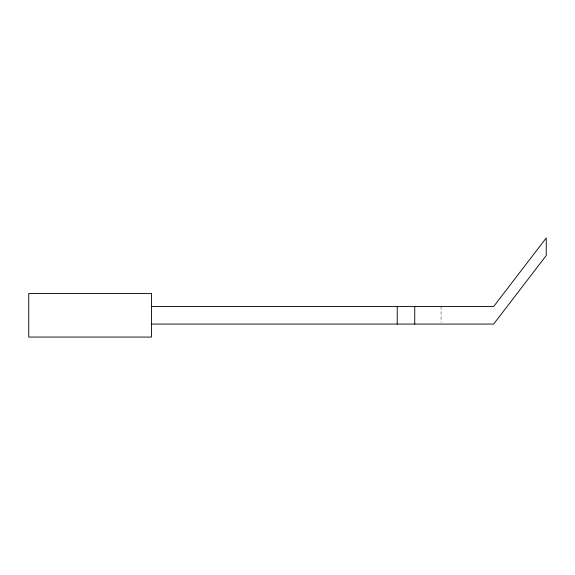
<?xml version="1.0" encoding="UTF-8"?>
<svg xmlns="http://www.w3.org/2000/svg" width="575" height="575" viewBox="0 0 575 575"><rect width="100%" height="100%" fill="white"/><g stroke="black" fill="none" stroke-linecap="round" stroke-linejoin="round"><path stroke-width="0.43" stroke-dasharray="2.88 2.16" d="M441.068 306.504L441.068 322.309"/><path stroke-width="0.86" d="M151.462 306.504L493.659 306.504L546.25 237.935L546.25 255.501L493.659 324.07L151.462 324.07M414.755 306.504L414.755 324.07M397.224 306.504L397.224 324.07M151.462 293.509L28.75 293.509L28.75 337.065L151.462 337.065L151.462 293.509"/></g></svg>
